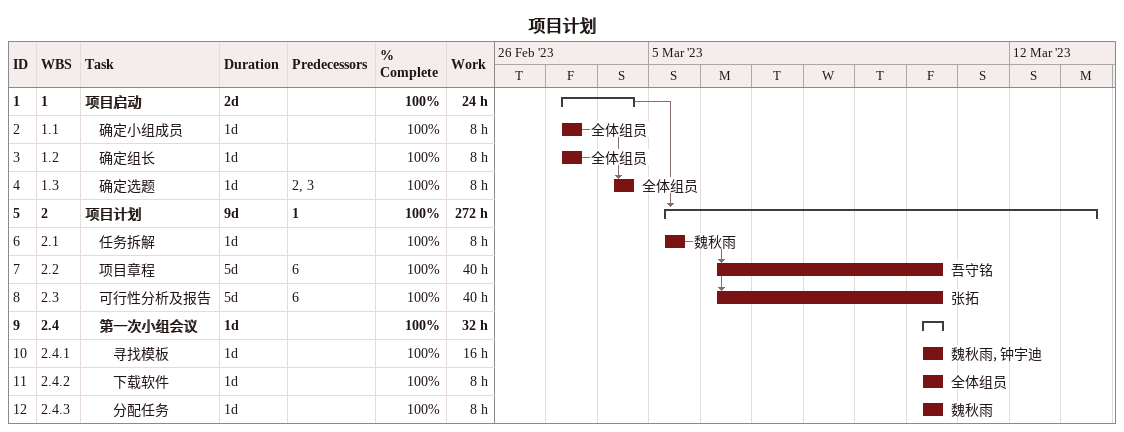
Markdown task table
项目计划

| ID | WBS | Task | Duration | Start | Finish | Predecessors | Resources | % complete | Work (h) |
|---|---|---|---|---|---|---|---|---|---|
| 1 | 1 | **项目启动** | 2d | 2023-03-03 | 2023-03-04 |  |  | 100 | 24 |
| 2 | 1.1 | 确定小组成员 | 1d | 2023-03-03 | 2023-03-03 |  | 全体组员 | 100 | 8 |
| 3 | 1.2 | 确定组长 | 1d | 2023-03-03 | 2023-03-03 |  | 全体组员 | 100 | 8 |
| 4 | 1.3 | 确定选题 | 1d | 2023-03-04 | 2023-03-04 | 2, 3 | 全体组员 | 100 | 8 |
| 5 | 2 | **项目计划** | 9d | 2023-03-05 | 2023-03-13 | 1 |  | 100 | 272 |
| 6 | 2.1 | 任务拆解 | 1d | 2023-03-05 | 2023-03-05 |  | 魏秋雨 | 100 | 8 |
| 7 | 2.2 | 项目章程 | 5d | 2023-03-06 | 2023-03-10 | 6 | 吾守铭 | 100 | 40 |
| 8 | 2.3 | 可行性分析及报告 | 5d | 2023-03-06 | 2023-03-10 | 6 | 张拓 | 100 | 40 |
| 9 | 2.4 | **第一次小组会议** | 1d | 2023-03-10 | 2023-03-10 |  |  | 100 | 32 |
| 10 | 2.4.1 | 寻找模板 | 1d | 2023-03-10 | 2023-03-10 |  | 魏秋雨, 钟宇迪 | 100 | 16 |
| 11 | 2.4.2 | 下载软件 | 1d | 2023-03-10 | 2023-03-10 |  | 全体组员 | 100 | 8 |
| 12 | 2.4.3 | 分配任务 | 1d | 2023-03-10 | 2023-03-10 |  | 魏秋雨 | 100 | 8 |
